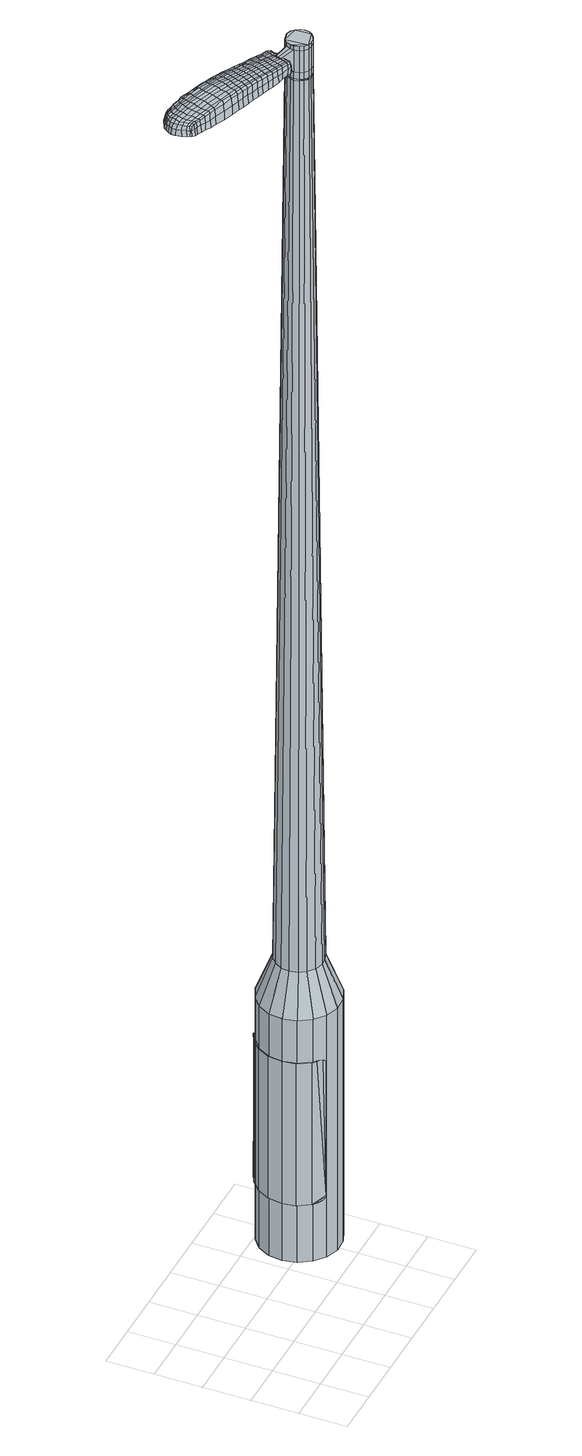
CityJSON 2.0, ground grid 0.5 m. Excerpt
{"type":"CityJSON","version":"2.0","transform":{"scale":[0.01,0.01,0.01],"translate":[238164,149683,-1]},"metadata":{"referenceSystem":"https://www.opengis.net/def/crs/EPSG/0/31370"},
"CityObjects":{
"object1":{"type":"GenericCityObject","attributes":{"cluster":1021,"mean_distance_to_centroid":0.104,"new_centroid_x":238166.05,"new_centroid_y":149684.13,"mean_distance_to_camera":8.37,"H1":31.57,"H2":28.55,"Z_final":111.63,"cluster2":-1,"proj_x":238166.62,"proj_y":149682.43,"id_line":48022,"bearing_l":71.5,"distance":1.79,"orientation":"left","G_obj":161.5},"geometry":[{"type":"MultiSurface","lod":"2","boundaries":[[[0,1,2,3]],[[1,4,5,2]],[[4,6,7,5]],[[6,8,9,7]],[[8,10,11,9]],[[10,12,13,11]],[[12,14,15,13]],[[14,16,17,15]],[[16,18,19,17]],[[18,20,21,19]],[[20,22,23,21]],[[22,24,25,23]],[[24,26,27,25]],[[26,28,29,27]],[[28,30,31,29]],[[30,32,33,31]],[[32,34,35,33]],[[34,0,3,35]],[[36,37,38,39]],[[38,40,41,42]],[[41,43,42]],[[42,44,45,46]],[[45,47,46]],[[46,48,49,50]],[[49,51,50]],[[42,46,50,38]],[[50,52,39,38]],[[53,36,39]],[[2,5,7,35]],[[7,9,11,15]],[[11,13,15]],[[15,17,19,23]],[[19,21,23]],[[23,25,27,31]],[[27,29,31]],[[15,23,31,7]],[[31,33,35,7]],[[3,2,35]],[[1,0,54,55]],[[0,34,56,54]],[[34,32,57,56]],[[32,30,58,57]],[[30,28,59,58]],[[28,26,60,59]],[[26,24,61,60]],[[24,22,62,61]],[[22,20,63,62]],[[20,18,64,63]],[[18,16,65,64]],[[16,14,66,65]],[[14,12,67,66]],[[12,10,68,67]],[[10,8,69,68]],[[8,6,70,69]],[[6,4,71,70]],[[4,1,55,71]],[[55,54,72,73]],[[54,56,74,72]],[[56,57,75,74]],[[57,58,76,75]],[[58,59,77,76]],[[59,60,78,77]],[[60,61,79,78]],[[61,62,80,79]],[[62,63,81,80]],[[63,64,82,81]],[[64,65,83,82]],[[65,66,84,83]],[[66,67,85,84]],[[67,68,86,85]],[[68,69,87,86]],[[69,70,88,87]],[[70,71,89,88]],[[71,55,73,89]],[[72,90,91,92]],[[74,93,90,72]],[[75,94,93,74]],[[95,96,94,75]],[[97,98,96,95]],[[78,99,98,97]],[[100,101,99,78]],[[80,102,101,100]],[[103,104,102,80]],[[82,105,104,103]],[[106,107,105,82]],[[108,109,107,106]],[[85,110,109,108]],[[111,112,110,85]],[[113,114,112,111]],[[88,115,114,113]],[[116,117,115,88]],[[92,91,117,116]],[[118,119,120,121]],[[122,118,121,123]],[[124,122,123,125]],[[126,124,125,127]],[[128,126,127,129]],[[130,128,129,131]],[[132,130,131,133]],[[134,132,133,135]],[[136,134,135,137]],[[138,136,137,139]],[[140,138,139,141]],[[142,140,141,143]],[[144,142,143,145]],[[146,144,145,147]],[[148,146,147,149]],[[150,148,149,151]],[[73,72,92]],[[76,95,75]],[[76,77,97,95]],[[77,78,97]],[[79,100,78]],[[79,80,100]],[[81,103,80]],[[81,82,103]],[[83,106,82]],[[83,84,108,106]],[[84,85,108]],[[86,111,85]],[[86,87,113,111]],[[87,88,113]],[[89,116,88]],[[89,73,92,116]],[[152,91,90]],[[152,153,117,91]],[[153,115,117]],[[154,114,115]],[[154,155,112,114]],[[155,110,112]],[[156,109,110]],[[156,157,107,109]],[[157,105,107]],[[158,104,105]],[[158,102,104]],[[159,101,102]],[[159,99,101]],[[160,98,99]],[[160,161,96,98]],[[161,94,96]],[[39,52,150,162]],[[152,90,163,151]],[[53,39,162,119]],[[90,93,120,163]],[[36,53,119,118]],[[93,94,121,120]],[[37,36,118,122]],[[94,161,123,121]],[[38,37,122,124]],[[161,160,125,123]],[[40,38,124,126]],[[160,99,127,125]],[[41,40,126,128]],[[99,159,129,127]],[[43,41,128,130]],[[159,102,131,129]],[[42,43,130,132]],[[102,158,133,131]],[[44,42,132,134]],[[158,105,135,133]],[[45,44,134,136]],[[105,157,137,135]],[[47,45,136,138]],[[157,156,139,137]],[[46,47,138,140]],[[156,110,141,139]],[[48,46,140,142]],[[110,155,143,141]],[[49,48,142,144]],[[155,154,145,143]],[[51,49,144,146]],[[154,115,147,145]],[[50,51,146,148]],[[115,153,149,147]],[[52,50,148,150]],[[153,152,151,149]],[[150,151,164,165]],[[151,163,166,164]],[[163,120,167,166]],[[120,119,168,167]],[[119,162,169,168]],[[162,150,165,169]],[[170,171,172,173]],[[174,170,173,175]],[[170,174,176,177]],[[171,170,177,178]],[[179,180,181,182]],[[183,179,182,184]],[[179,183,185,186]],[[180,179,186,187]],[[188,189,190,191]],[[192,188,191,193]],[[188,192,194,195]],[[189,188,195,196]],[[197,198,199,200]],[[201,197,200,202]],[[197,201,203,204]],[[198,197,204,205]],[[206,207,208,209]],[[210,206,209,211]],[[206,210,212,213]],[[207,206,213,214]],[[215,216,217,218]],[[219,215,218,220]],[[215,219,221,222]],[[216,215,222,223]],[[224,225,226,227]],[[216,224,227,217]],[[224,216,223,228]],[[225,224,228,229]],[[230,231,232,233]],[[225,230,233,226]],[[230,225,229,234]],[[231,230,234,235]],[[236,174,175,237]],[[231,236,237,232]],[[236,231,235,238]],[[174,236,238,176]],[[239,240,241,242]],[[243,239,242,244]],[[239,243,245,246]],[[240,239,246,247]],[[248,249,250,251]],[[240,248,251,241]],[[248,240,247,252]],[[249,248,252,253]],[[254,255,256,257]],[[249,254,257,250]],[[254,249,253,258]],[[255,254,258,259]],[[260,261,262,263]],[[255,260,263,256]],[[260,255,259,264]],[[261,260,264,265]],[[266,171,178,267]],[[261,266,267,262]],[[266,261,265,268]],[[171,266,268,172]],[[269,270,271,272]],[[273,269,272,274]],[[269,273,275,276]],[[270,269,276,277]],[[278,279,280,281]],[[270,278,281,271]],[[278,270,277,282]],[[279,278,282,283]],[[284,285,286,287]],[[279,284,287,280]],[[284,279,283,288]],[[285,284,288,289]],[[290,183,184,291]],[[285,290,291,286]],[[290,285,289,292]],[[183,290,292,185]],[[293,294,295,296]],[[297,293,296,298]],[[293,297,299,300]],[[294,293,300,301]],[[302,303,304,305]],[[294,302,305,295]],[[302,294,301,306]],[[303,302,306,307]],[[308,309,310,311]],[[303,308,311,304]],[[308,303,307,312]],[[309,308,312,313]],[[314,315,316,317]],[[309,314,317,310]],[[314,309,313,318]],[[315,314,318,319]],[[320,180,187,321]],[[315,320,321,316]],[[320,315,319,322]],[[180,320,322,181]],[[323,209,208,324]],[[325,323,324,326]],[[323,325,327,328]],[[209,323,328,211]],[[329,325,326,330]],[[331,329,330,332]],[[329,331,333,334]],[[325,329,334,327]],[[335,331,332,336]],[[337,335,336,338]],[[335,337,339,340]],[[331,335,340,333]],[[341,337,338,342]],[[343,341,342,344]],[[341,343,345,346]],[[337,341,346,339]],[[347,343,344,348]],[[198,347,348,199]],[[347,198,205,349]],[[343,347,349,345]],[[350,351,196,195]],[[352,350,195,194]],[[350,352,353,354]],[[351,350,354,355]],[[356,357,355,354]],[[358,356,354,353]],[[356,358,359,360]],[[357,356,360,361]],[[362,363,361,360]],[[364,362,360,359]],[[362,364,365,366]],[[363,362,366,367]],[[368,369,367,366]],[[370,368,366,365]],[[368,370,203,201]],[[369,368,201,202]],[[371,372,373,374]],[[273,371,374,275]],[[371,273,274,375]],[[372,371,375,376]],[[377,192,193,378]],[[372,377,378,373]],[[377,372,376,379]],[[192,377,379,194]],[[380,381,382,383]],[[219,380,383,221]],[[380,219,220,384]],[[381,380,384,385]],[[386,387,388,389]],[[381,386,389,382]],[[386,381,385,390]],[[387,386,390,391]],[[392,189,196,393]],[[387,392,393,388]],[[392,387,391,394]],[[189,392,394,190]],[[395,396,397,398]],[[177,395,398,178]],[[395,177,176,399]],[[396,395,399,400]],[[401,402,403,404]],[[396,401,404,397]],[[401,396,400,405]],[[402,401,405,406]],[[407,200,199,408]],[[402,407,408,403]],[[407,402,406,409]],[[200,407,409,202]],[[410,411,412,413]],[[182,410,413,184]],[[410,182,181,414]],[[411,410,414,415]],[[416,204,203,417]],[[411,416,417,412]],[[416,411,415,418]],[[204,416,418,205]],[[419,420,421,422]],[[297,419,422,299]],[[419,297,298,423]],[[420,419,423,424]],[[425,210,211,426]],[[420,425,426,421]],[[425,420,424,427]],[[210,425,427,212]],[[428,429,430,431]],[[243,428,431,245]],[[428,243,244,432]],[[429,428,432,433]],[[434,435,436,437]],[[429,434,437,430]],[[434,429,433,438]],[[435,434,438,439]],[[440,207,214,441]],[[435,440,441,436]],[[440,435,439,442]],[[207,440,442,208]],[[443,444,433,432]],[[242,443,432,244]],[[443,242,241,445]],[[444,443,445,446]],[[447,448,439,438]],[[444,447,438,433]],[[447,444,446,449]],[[448,447,449,450]],[[451,324,208,442]],[[448,451,442,439]],[[451,448,450,452]],[[324,451,452,326]],[[453,454,455,456]],[[300,453,456,301]],[[453,300,299,422]],[[454,453,422,421]],[[457,328,327,458]],[[454,457,458,455]],[[457,454,421,426]],[[328,457,426,211]],[[459,460,446,445]],[[251,459,445,241]],[[459,251,250,461]],[[460,459,461,462]],[[463,464,450,449]],[[460,463,449,446]],[[463,460,462,465]],[[464,463,465,466]],[[467,330,326,452]],[[464,467,452,450]],[[467,464,466,468]],[[330,467,468,332]],[[469,470,471,472]],[[306,469,472,307]],[[469,306,301,456]],[[470,469,456,455]],[[473,334,333,474]],[[470,473,474,471]],[[473,470,455,458]],[[334,473,458,327]],[[475,476,462,461]],[[257,475,461,250]],[[475,257,256,477]],[[476,475,477,478]],[[479,480,466,465]],[[476,479,465,462]],[[479,476,478,481]],[[480,479,481,482]],[[483,336,332,468]],[[480,483,468,466]],[[483,480,482,484]],[[336,483,484,338]],[[485,486,487,488]],[[312,485,488,313]],[[485,312,307,472]],[[486,485,472,471]],[[489,340,339,490]],[[486,489,490,487]],[[489,486,471,474]],[[340,489,474,333]],[[491,492,478,477]],[[263,491,477,256]],[[491,263,262,493]],[[492,491,493,494]],[[495,496,482,481]],[[492,495,481,478]],[[495,492,494,497]],[[496,495,497,498]],[[499,342,338,484]],[[496,499,484,482]],[[499,496,498,500]],[[342,499,500,344]],[[501,502,503,504]],[[318,501,504,319]],[[501,318,313,488]],[[502,501,488,487]],[[505,346,345,506]],[[502,505,506,503]],[[505,502,487,490]],[[346,505,490,339]],[[507,508,494,493]],[[267,507,493,262]],[[507,267,178,398]],[[508,507,398,397]],[[509,510,498,497]],[[508,509,497,494]],[[509,508,397,404]],[[510,509,404,403]],[[511,348,344,500]],[[510,511,500,498]],[[511,510,403,408]],[[348,511,408,199]],[[512,513,415,414]],[[322,512,414,181]],[[512,322,319,504]],[[513,512,504,503]],[[514,349,205,418]],[[513,514,418,415]],[[514,513,503,506]],[[349,514,506,345]],[[515,516,376,375]],[[272,515,375,274]],[[515,272,271,517]],[[516,515,517,518]],[[519,352,194,379]],[[516,519,379,376]],[[519,516,518,520]],[[352,519,520,353]],[[521,522,523,524]],[[222,521,524,223]],[[521,222,221,383]],[[522,521,383,382]],[[525,526,527,528]],[[522,525,528,523]],[[525,522,382,389]],[[526,525,389,388]],[[529,351,355,530]],[[526,529,530,527]],[[529,526,388,393]],[[351,529,393,196]],[[531,532,518,517]],[[281,531,517,271]],[[531,281,280,533]],[[532,531,533,534]],[[535,358,353,520]],[[532,535,520,518]],[[535,532,534,536]],[[358,535,536,359]],[[537,538,539,540]],[[228,537,540,229]],[[537,228,223,524]],[[538,537,524,523]],[[541,542,543,544]],[[538,541,544,539]],[[541,538,523,528]],[[542,541,528,527]],[[545,357,361,546]],[[542,545,546,543]],[[545,542,527,530]],[[357,545,530,355]],[[547,548,534,533]],[[287,547,533,280]],[[547,287,286,549]],[[548,547,549,550]],[[551,364,359,536]],[[548,551,536,534]],[[551,548,550,552]],[[364,551,552,365]],[[553,554,555,556]],[[234,553,556,235]],[[553,234,229,540]],[[554,553,540,539]],[[557,558,559,560]],[[554,557,560,555]],[[557,554,539,544]],[[558,557,544,543]],[[561,363,367,562]],[[558,561,562,559]],[[561,558,543,546]],[[363,561,546,361]],[[563,564,550,549]],[[291,563,549,286]],[[563,291,184,413]],[[564,563,413,412]],[[565,370,365,552]],[[564,565,552,550]],[[565,564,412,417]],[[370,565,417,203]],[[566,567,400,399]],[[238,566,399,176]],[[566,238,235,556]],[[567,566,556,555]],[[568,569,406,405]],[[567,568,405,400]],[[568,567,555,560]],[[569,568,560,559]],[[570,369,202,409]],[[569,570,409,406]],[[570,569,559,562]],[[369,570,562,367]],[[571,572,573,574]],[[574,573,575,576]],[[577,575,573,578]],[[578,573,572,579]],[[580,581,582,583]],[[583,582,584,585]],[[586,584,582,587]],[[587,582,581,588]],[[589,590,591,592]],[[592,591,593,594]],[[595,593,591,596]],[[596,591,590,597]],[[598,599,600,601]],[[601,600,602,603]],[[604,602,600,605]],[[605,600,599,606]],[[607,608,609,610]],[[610,609,611,612]],[[613,611,609,614]],[[614,609,608,615]],[[616,617,618,619]],[[619,618,620,621]],[[622,620,618,623]],[[623,618,617,624]],[[625,626,627,628]],[[628,627,617,616]],[[624,617,627,629]],[[629,627,626,630]],[[631,632,633,634]],[[634,633,626,625]],[[630,626,633,635]],[[635,633,632,636]],[[576,575,637,638]],[[638,637,632,631]],[[636,632,637,639]],[[639,637,575,577]],[[640,641,642,643]],[[643,642,644,645]],[[646,644,642,647]],[[647,642,641,648]],[[649,650,651,652]],[[652,651,641,640]],[[648,641,651,653]],[[653,651,650,654]],[[655,656,657,658]],[[658,657,650,649]],[[654,650,657,659]],[[659,657,656,660]],[[661,662,663,664]],[[664,663,656,655]],[[660,656,663,665]],[[665,663,662,666]],[[579,572,667,668]],[[668,667,662,661]],[[666,662,667,669]],[[669,667,572,571]],[[670,671,672,673]],[[673,672,674,675]],[[676,674,672,677]],[[677,672,671,678]],[[679,680,681,682]],[[682,681,671,670]],[[678,671,681,683]],[[683,681,680,684]],[[685,686,687,688]],[[688,687,680,679]],[[684,680,687,689]],[[689,687,686,690]],[[585,584,691,692]],[[692,691,686,685]],[[690,686,691,693]],[[693,691,584,586]],[[694,695,696,697]],[[697,696,698,699]],[[700,698,696,701]],[[701,696,695,702]],[[703,704,705,706]],[[706,705,695,694]],[[702,695,705,707]],[[707,705,704,708]],[[709,710,711,712]],[[712,711,704,703]],[[708,704,711,713]],[[713,711,710,714]],[[715,716,717,718]],[[718,717,710,709]],[[714,710,717,719]],[[719,717,716,720]],[[588,581,721,722]],[[722,721,716,715]],[[720,716,721,723]],[[723,721,581,580]],[[607,610,724,725]],[[725,724,726,727]],[[728,726,724,729]],[[729,724,610,612]],[[727,726,730,731]],[[731,730,732,733]],[[734,732,730,735]],[[735,730,726,728]],[[733,732,736,737]],[[737,736,738,739]],[[740,738,736,741]],[[741,736,732,734]],[[739,738,742,743]],[[743,742,744,745]],[[746,744,742,747]],[[747,742,738,740]],[[745,744,748,749]],[[749,748,599,598]],[[606,599,748,750]],[[750,748,744,746]],[[597,751,752,596]],[[596,752,753,595]],[[754,753,752,755]],[[755,752,751,756]],[[756,757,758,755]],[[755,758,759,754]],[[760,759,758,761]],[[761,758,757,762]],[[762,763,764,761]],[[761,764,765,760]],[[766,765,764,767]],[[767,764,763,768]],[[768,769,770,767]],[[767,770,771,766]],[[604,771,770,602]],[[602,770,769,603]],[[772,773,774,775]],[[775,774,674,676]],[[675,674,774,776]],[[776,774,773,777]],[[594,593,778,779]],[[779,778,773,772]],[[777,773,778,780]],[[780,778,593,595]],[[781,782,783,784]],[[784,783,620,622]],[[621,620,783,785]],[[785,783,782,786]],[[787,788,789,790]],[[790,789,782,781]],[[786,782,789,791]],[[791,789,788,792]],[[597,590,793,794]],[[794,793,788,787]],[[792,788,793,795]],[[795,793,590,589]],[[796,797,798,799]],[[799,798,578,579]],[[577,578,798,800]],[[800,798,797,801]],[[802,803,804,805]],[[805,804,797,796]],[[801,797,804,806]],[[806,804,803,807]],[[598,601,808,809]],[[809,808,803,802]],[[807,803,808,810]],[[810,808,601,603]],[[811,812,813,814]],[[814,813,583,585]],[[580,583,813,815]],[[815,813,812,816]],[[604,605,817,818]],[[818,817,812,811]],[[816,812,817,819]],[[819,817,605,606]],[[820,821,822,823]],[[823,822,698,700]],[[699,698,822,824]],[[824,822,821,825]],[[612,611,826,827]],[[827,826,821,820]],[[825,821,826,828]],[[828,826,611,613]],[[829,830,831,646]],[[831,644,646]],[[645,644,831,832]],[[832,831,830,833]],[[834,835,836,837]],[[837,836,830,829]],[[833,830,836,838]],[[838,836,835,839]],[[615,608,840,841]],[[841,840,835,834]],[[839,835,840,842]],[[842,840,608,607]],[[833,843,844,832]],[[832,844,643,645]],[[640,643,844,845]],[[845,844,843,846]],[[839,847,848,838]],[[838,848,843,833]],[[846,843,848,849]],[[849,848,847,850]],[[607,725,851,842]],[[842,851,847,839]],[[850,847,851,852]],[[852,851,725,727]],[[853,854,855,856]],[[856,855,701,702]],[[700,701,855,823]],[[823,855,854,820]],[[728,729,857,858]],[[858,857,854,853]],[[820,854,857,827]],[[827,857,729,612]],[[846,859,860,845]],[[845,860,652,640]],[[649,652,860,861]],[[861,860,859,862]],[[850,863,864,849]],[[849,864,859,846]],[[862,859,864,865]],[[865,864,863,866]],[[727,731,867,852]],[[852,867,863,850]],[[866,863,867,868]],[[868,867,731,733]],[[869,870,871,872]],[[872,871,707,708]],[[702,707,871,856]],[[856,871,870,853]],[[734,735,873,874]],[[874,873,870,869]],[[853,870,873,858]],[[858,873,735,728]],[[862,875,861]],[[861,875,658,649]],[[655,658,875,876]],[[876,875,877]],[[866,878,879,865]],[[865,879,875,862]],[[877,875,879,880]],[[880,879,878,881]],[[733,737,882,868]],[[868,882,878,866]],[[881,878,882,883]],[[883,882,737,739]],[[884,885,886,887]],[[887,886,713,714]],[[708,713,886,872]],[[872,886,885,869]],[[740,741,888,889]],[[889,888,885,884]],[[869,885,888,874]],[[874,888,741,734]],[[877,890,891,876]],[[876,891,664,655]],[[661,664,891,892]],[[892,891,890,893]],[[881,894,895,880]],[[880,895,890,877]],[[893,890,895,896]],[[896,895,894,897]],[[739,743,898,883]],[[883,898,894,881]],[[897,894,898,899]],[[899,898,743,745]],[[900,901,902,903]],[[903,902,719,720]],[[714,719,902,887]],[[887,902,901,884]],[[746,747,904,905]],[[905,904,901,900]],[[884,901,904,889]],[[889,904,747,740]],[[893,906,907,892]],[[892,907,668,661]],[[579,668,907,799]],[[799,907,906,796]],[[897,908,909,896]],[[896,909,906,893]],[[796,906,909,805]],[[805,909,908,802]],[[745,749,910,899]],[[899,910,908,897]],[[802,908,910,809]],[[809,910,749,598]],[[816,911,912,815]],[[815,912,723,580]],[[720,723,912,903]],[[903,912,911,900]],[[606,750,913,819]],[[819,913,911,816]],[[900,911,913,905]],[[905,913,750,746]],[[777,914,915,776]],[[776,915,673,675]],[[670,673,915,916]],[[916,915,914,917]],[[595,753,918,780]],[[780,918,914,777]],[[917,914,918,919]],[[919,918,753,754]],[[920,921,922,923]],[[923,922,623,624]],[[622,623,922,784]],[[784,922,921,781]],[[924,925,926,927]],[[927,926,921,920]],[[781,921,926,790]],[[790,926,925,787]],[[756,751,928,929]],[[929,928,925,924]],[[787,925,928,794]],[[794,928,751,597]],[[917,930,931,916]],[[916,931,682,670]],[[679,682,931,932]],[[932,931,930,933]],[[754,759,934,919]],[[919,934,930,917]],[[933,930,934,935]],[[935,934,759,760]],[[936,937,938,939]],[[939,938,629,630]],[[624,629,938,923]],[[923,938,937,920]],[[940,941,942,943]],[[943,942,937,936]],[[920,937,942,927]],[[927,942,941,924]],[[762,757,944,945]],[[945,944,941,940]],[[924,941,944,929]],[[929,944,757,756]],[[933,946,947,932]],[[932,947,688,679]],[[685,688,947,948]],[[948,947,946,949]],[[760,765,950,935]],[[935,950,946,933]],[[949,946,950,951]],[[951,950,765,766]],[[952,953,954,955]],[[955,954,635,636]],[[630,635,954,939]],[[939,954,953,936]],[[956,957,958,959]],[[959,958,953,952]],[[936,953,958,943]],[[943,958,957,940]],[[768,763,960,961]],[[961,960,957,956]],[[940,957,960,945]],[[945,960,763,762]],[[949,962,963,948]],[[948,963,692,685]],[[585,692,963,814]],[[814,963,962,811]],[[766,771,964,951]],[[951,964,962,949]],[[811,962,964,818]],[[818,964,771,604]],[[801,965,966,800]],[[800,966,639,577]],[[636,639,966,955]],[[955,966,965,952]],[[807,967,968,806]],[[806,968,965,801]],[[952,965,968,959]],[[959,968,967,956]],[[603,769,969,810]],[[810,969,967,807]],[[956,967,969,961]],[[961,969,769,768]],[[571,574,173,172]],[[574,576,175,173]],[[586,587,186,185]],[[587,588,187,186]],[[589,592,191,190]],[[592,594,193,191]],[[613,614,213,212]],[[614,615,214,213]],[[616,619,218,217]],[[619,621,220,218]],[[625,628,227,226]],[[628,616,217,227]],[[631,634,233,232]],[[634,625,226,233]],[[576,638,237,175]],[[638,631,232,237]],[[646,647,246,245]],[[647,648,247,246]],[[648,653,252,247]],[[653,654,253,252]],[[654,659,258,253]],[[659,660,259,258]],[[660,665,264,259]],[[665,666,265,264]],[[666,669,268,265]],[[669,571,172,268]],[[676,677,276,275]],[[677,678,277,276]],[[678,683,282,277]],[[683,684,283,282]],[[684,689,288,283]],[[689,690,289,288]],[[690,693,292,289]],[[693,586,185,292]],[[694,697,296,295]],[[697,699,298,296]],[[703,706,305,304]],[[706,694,295,305]],[[709,712,311,310]],[[712,703,304,311]],[[715,718,317,316]],[[718,709,310,317]],[[588,722,321,187]],[[722,715,316,321]],[[772,775,374,373]],[[775,676,275,374]],[[594,779,378,193]],[[779,772,373,378]],[[621,785,384,220]],[[785,786,385,384]],[[786,791,390,385]],[[791,792,391,390]],[[792,795,394,391]],[[795,589,190,394]],[[699,824,423,298]],[[824,825,424,423]],[[825,828,427,424]],[[828,613,212,427]],[[829,646,431,430]],[[646,245,431]],[[834,837,437,436]],[[837,829,430,437]],[[615,841,441,214]],[[841,834,436,441]],[[970,971,972,973]],[[974,975,973,972]],[[976,977,978,979]],[[980,981,982,983]],[[971,984,985,972]],[[986,974,972,985]],[[987,976,979,988]],[[989,990,981,980]],[[984,991,992,985]],[[992,993,986,985]],[[994,987,988,995]],[[996,990,989,997]],[[991,998,999,992]],[[999,1000,993,992]],[[1001,994,995,1002]],[[1003,996,997,1004]],[[1005,1006,1007,1008]],[[1009,1010,1006,1005]],[[1009,1011,1012,1010]],[[1011,1013,1014,1012]],[[1015,1016,1017,1018]],[[1019,1020,1016,1015]],[[1021,1022,1020,1019]],[[1023,1024,1022,1021]],[[1018,1007,1006,1015]],[[1015,1006,1010,1019]],[[1010,1012,1021,1019]],[[1012,1014,1023,1021]],[[979,978,975,974]],[[988,979,974,986]],[[993,995,988,986]],[[1000,1002,995,993]],[[980,983,977,976]],[[989,980,976,987]],[[997,989,987,994]],[[1004,997,994,1001]],[[981,1005,1008,982]],[[990,1009,1005,981]],[[1011,1009,990,996]],[[1013,1011,996,1003]],[[1025,1026,1027,1028]],[[1027,1029,1030,1031]],[[1027,1031,1032,1033]],[[1027,1033,1028]],[[1034,1025,1028,1035]],[[1036,1035,1028,1037]],[[1038,1037,1028]],[[1039,1027,1026,1040]],[[1041,1039,1040,1042]],[[1043,1041,1042,1044]],[[1045,1043,1044,1046]],[[1047,1045,1046,1048]],[[1048,1049,1050,1051]],[[1048,1051,1052,1053]],[[1048,1053,1054,1055]],[[1054,1056,1057,1058]],[[1054,1058,1059,1060]],[[1054,1060,1055]],[[1048,1055,1047]],[[1061,1062,1026,1025]],[[1063,1064,1029,1027]],[[1065,1066,1038,1028]],[[1062,1067,1040,1026]],[[1068,1063,1027,1039]],[[1067,1069,1042,1040]],[[1070,1068,1039,1041]],[[1069,1071,1044,1042]],[[1072,1070,1041,1043]],[[1071,1073,1046,1044]],[[1074,1072,1043,1045]],[[1073,1075,1048,1046]],[[1076,1074,1045,1047]],[[1075,1077,1049,1048]],[[1078,1079,1056,1054]],[[1080,1076,1047,1055]],[[1050,1049,1077,1081]],[[1051,1050,1081,1082]],[[1052,1051,1082,1083]],[[1053,1052,1083,1084]],[[1054,1053,1084,1078]],[[1085,1061,1025,1034]],[[1086,1085,1034,1035]],[[1087,1086,1035,1036]],[[1088,1087,1036,1037]],[[1066,1088,1037,1038]],[[1030,1029,1064,1089]],[[1057,1056,1079,1090]],[[1031,1030,1089,1091]],[[1032,1031,1091,1092]],[[1033,1032,1092,1093]],[[1028,1033,1093,1065]],[[1058,1057,1090,1094]],[[1059,1058,1094,1095]],[[1060,1059,1095,1096]],[[1055,1060,1096,1080]]]}]}
},
"vertices":[
[163,126,384],[170,139,384],[170,139,96],[163,126,96],[181,148,384],[181,148,96],[195,154,384],[195,154,96],[210,154,384],[210,154,96],[224,149,384],[224,149,96],[235,140,384],[235,140,96],[243,128,384],[243,128,96],[246,113,384],[246,113,96],[243,99,384],[243,99,96],[236,86,384],[236,86,96],[225,76,384],[225,76,96],[212,71,384],[212,71,96],[197,70,384],[197,70,96],[183,75,384],[183,75,96],[172,84,384],[172,84,96],[164,97,384],[164,97,96],[161,111,384],[161,111,96],[191,107,1524],[193,103,1524],[197,100,1524],[191,116,1524],[201,99,1524],[206,99,1524],[214,104,1524],[210,101,1524],[216,108,1524],[217,113,1524],[213,121,1524],[216,117,1524],[210,124,1524],[205,126,1524],[196,124,1524],[201,125,1524],[193,121,1524],[190,112,1524],[179,120,429],[184,128,429],[178,112,429],[180,103,429],[184,96,429],[191,90,429],[200,87,429],[208,88,429],[217,91,429],[223,97,429],[227,104,429],[229,113,429],[227,121,429],[222,129,429],[215,134,429],[207,137,429],[198,137,429],[190,134,429],[191,116,1483],[193,121,1483],[190,112,1483],[191,107,1483],[193,103,1483],[197,100,1483],[201,99,1483],[206,99,1483],[210,101,1483],[214,104,1483],[216,108,1483],[217,113,1483],[216,117,1483],[213,121,1483],[210,124,1483],[205,126,1483],[201,125,1483],[196,124,1483],[191,116,1485],[193,120,1485],[193,120,1483],[190,112,1485],[191,107,1485],[194,104,1483],[194,104,1485],[197,101,1483],[197,101,1485],[201,99,1485],[206,100,1483],[206,100,1485],[210,101,1485],[213,104,1483],[213,104,1485],[216,108,1485],[216,113,1483],[216,113,1485],[215,117,1483],[215,117,1485],[213,121,1485],[209,124,1483],[209,124,1485],[205,125,1483],[205,125,1485],[201,125,1485],[197,123,1483],[197,123,1485],[191,107,1519],[190,112,1519],[190,112,1493],[191,107,1493],[193,103,1519],[193,103,1493],[197,100,1519],[197,100,1493],[201,99,1519],[201,99,1493],[206,99,1519],[206,99,1493],[210,101,1519],[210,101,1493],[214,104,1519],[214,104,1493],[216,108,1519],[216,108,1493],[217,113,1519],[217,113,1493],[216,117,1519],[216,117,1493],[213,121,1519],[213,121,1493],[210,124,1519],[210,124,1493],[205,126,1519],[205,126,1493],[201,125,1519],[201,125,1493],[196,124,1519],[196,124,1493],[193,121,1519],[193,121,1493],[193,121,1485],[196,124,1485],[205,126,1485],[210,124,1485],[216,117,1485],[217,113,1485],[214,104,1485],[206,99,1485],[197,100,1485],[193,103,1485],[191,116,1519],[191,116,1493],[174,125,1513],[174,125,1518],[173,122,1513],[172,119,1513],[172,119,1518],[173,122,1518],[109,164,1519],[115,162,1518],[115,164,1509],[108,166,1510],[101,167,1519],[100,169,1510],[101,166,1526],[109,163,1525],[116,160,1525],[96,128,1519],[103,126,1518],[105,127,1525],[98,129,1525],[88,130,1519],[89,132,1526],[86,129,1510],[95,127,1510],[101,125,1509],[32,168,1519],[34,171,1519],[33,172,1513],[31,168,1513],[32,164,1519],[31,164,1513],[34,163,1524],[34,167,1524],[35,171,1524],[103,144,1530],[110,142,1529],[111,145,1529],[104,148,1530],[94,147,1531],[95,151,1531],[93,144,1530],[101,141,1530],[108,139,1529],[179,119,1512],[180,122,1512],[179,122,1517],[178,119,1517],[178,116,1512],[177,117,1517],[177,116,1506],[178,119,1506],[179,122,1506],[52,182,1519],[55,181,1519],[55,183,1512],[52,183,1512],[50,182,1518],[49,184,1512],[50,181,1522],[52,181,1523],[55,180,1524],[60,180,1519],[66,179,1519],[65,181,1512],[60,182,1512],[60,179,1524],[66,177,1525],[71,177,1519],[79,175,1519],[78,177,1511],[71,179,1511],[72,176,1526],[79,173,1526],[90,171,1519],[89,173,1510],[90,170,1526],[177,137,1513],[170,140,1513],[171,139,1518],[178,136,1517],[183,135,1512],[181,134,1516],[182,136,1506],[177,138,1507],[170,141,1507],[163,143,1514],[156,146,1515],[157,144,1520],[164,141,1519],[163,144,1507],[156,147,1507],[150,148,1515],[143,151,1516],[143,149,1522],[150,147,1521],[149,150,1508],[142,153,1508],[136,154,1517],[129,157,1517],[129,155,1524],[136,152,1523],[135,156,1508],[128,158,1509],[122,159,1518],[123,158,1524],[121,161,1509],[40,148,1519],[43,147,1519],[44,148,1524],[41,149,1523],[38,150,1518],[39,150,1522],[37,149,1512],[39,147,1512],[42,146,1512],[48,145,1519],[53,143,1519],[54,144,1525],[48,146,1524],[46,144,1512],[51,142,1512],[58,140,1519],[66,138,1519],[67,139,1526],[60,141,1526],[57,139,1511],[64,137,1511],[77,134,1519],[78,135,1526],[75,133,1510],[168,108,1513],[160,110,1513],[159,110,1507],[166,108,1507],[173,107,1512],[172,107,1506],[173,108,1516],[169,109,1517],[161,111,1518],[153,112,1514],[146,114,1515],[144,113,1507],[152,111,1507],[154,113,1519],[147,115,1520],[139,116,1515],[131,118,1516],[130,117,1508],[137,115,1508],[140,117,1521],[133,119,1522],[124,120,1517],[117,122,1517],[116,121,1509],[123,119,1508],[126,121,1523],[119,123,1524],[110,124,1518],[108,123,1509],[112,125,1524],[173,121,1519],[174,124,1519],[166,124,1520],[167,126,1520],[165,121,1520],[172,118,1519],[159,126,1522],[160,128,1522],[152,128,1523],[153,131,1523],[151,125,1523],[158,123,1521],[145,131,1524],[146,133,1524],[138,133,1525],[139,136,1525],[137,130,1525],[144,128,1524],[131,135,1526],[132,138,1526],[124,138,1527],[125,140,1527],[123,134,1527],[130,132,1526],[117,140,1528],[118,143,1528],[115,136,1528],[37,166,1527],[38,170,1527],[36,162,1526],[41,161,1527],[41,165,1528],[42,168,1528],[47,163,1529],[48,166,1529],[46,159,1528],[53,157,1530],[54,161,1530],[55,164,1530],[61,158,1531],[62,162,1531],[60,154,1530],[69,151,1531],[70,155,1531],[71,159,1531],[82,151,1531],[83,155,1531],[81,148,1531],[36,151,1518],[35,154,1519],[34,153,1513],[35,151,1513],[38,152,1523],[36,154,1523],[33,159,1519],[32,158,1513],[35,158,1524],[47,182,1518],[45,181,1518],[46,180,1523],[48,181,1523],[47,183,1513],[44,182,1513],[41,179,1519],[38,177,1519],[40,177,1524],[43,179,1523],[41,180,1513],[37,178,1513],[36,175,1519],[37,174,1524],[35,175,1513],[109,161,1528],[108,159,1528],[115,157,1528],[116,159,1527],[101,164,1528],[100,162,1529],[107,157,1529],[106,154,1530],[113,151,1529],[114,154,1528],[99,160,1529],[97,157,1530],[105,151,1530],[112,148,1529],[96,154,1531],[98,131,1528],[99,133,1529],[91,135,1529],[90,133,1528],[105,129,1527],[106,131,1528],[100,137,1529],[92,139,1530],[107,135,1528],[175,108,1512],[176,110,1512],[175,110,1517],[174,109,1517],[174,107,1506],[175,109,1506],[177,113,1512],[176,113,1517],[176,113,1506],[184,133,1512],[183,131,1512],[183,132,1506],[183,134,1506],[183,133,1517],[182,131,1517],[183,129,1512],[182,127,1512],[181,127,1506],[182,130,1506],[181,129,1517],[181,127,1517],[181,124,1512],[180,125,1506],[180,124,1517],[178,135,1519],[177,133,1519],[171,137,1520],[170,136,1520],[176,131,1519],[175,128,1519],[169,133,1520],[168,131,1520],[175,126,1519],[168,129,1520],[169,110,1519],[170,112,1519],[163,114,1520],[162,112,1520],[171,115,1519],[164,117,1520],[164,140,1521],[163,138,1521],[157,143,1522],[156,141,1522],[162,136,1521],[161,134,1521],[155,139,1522],[154,136,1523],[161,131,1522],[154,133,1523],[155,114,1521],[156,116,1521],[148,118,1522],[148,116,1522],[157,120,1521],[150,122,1522],[150,145,1523],[149,144,1523],[143,148,1524],[142,146,1524],[148,141,1523],[147,139,1524],[141,144,1525],[140,141,1525],[147,136,1524],[140,138,1525],[141,119,1523],[141,121,1523],[134,123,1524],[133,121,1524],[142,124,1524],[135,126,1525],[136,151,1525],[135,149,1525],[129,153,1526],[128,152,1526],[134,146,1526],[134,144,1526],[128,149,1527],[127,146,1527],[133,141,1526],[126,143,1527],[126,123,1525],[127,125,1525],[120,127,1526],[119,125,1526],[128,128,1526],[121,130,1527],[122,156,1527],[122,154,1527],[121,152,1527],[120,149,1528],[119,146,1528],[112,127,1527],[113,129,1527],[114,132,1528],[40,151,1525],[39,153,1525],[43,149,1526],[42,152,1526],[37,158,1526],[41,156,1527],[51,180,1525],[48,179,1525],[52,178,1526],[54,179,1525],[45,178,1525],[42,176,1526],[46,175,1527],[49,177,1526],[40,173,1526],[44,172,1527],[48,147,1526],[47,150,1527],[54,145,1527],[53,148,1528],[47,154,1528],[53,152,1529],[59,178,1526],[57,177,1527],[63,175,1528],[65,176,1527],[55,175,1527],[52,173,1528],[59,171,1529],[61,173,1528],[50,170,1528],[57,168,1530],[60,143,1528],[59,145,1529],[67,140,1528],[67,143,1529],[60,150,1529],[68,147,1530],[71,175,1528],[69,173,1528],[77,171,1529],[78,172,1528],[67,171,1529],[65,168,1530],[74,165,1530],[76,168,1530],[64,165,1530],[72,162,1531],[79,137,1529],[79,139,1529],[80,143,1530],[90,168,1528],[89,167,1529],[87,164,1530],[86,161,1530],[84,158,1531],[114,162,1509],[115,160,1518],[108,163,1518],[107,164,1509],[100,166,1519],[99,167,1510],[100,164,1525],[108,161,1525],[115,158,1525],[105,129,1525],[104,128,1518],[97,130,1518],[98,131,1525],[89,132,1519],[90,133,1525],[87,131,1510],[95,129,1509],[102,127,1509],[35,171,1513],[36,170,1519],[35,167,1519],[34,168,1513],[34,164,1519],[33,164,1513],[36,163,1524],[36,167,1524],[37,170,1524],[110,145,1528],[109,142,1528],[102,145,1529],[103,148,1529],[94,147,1529],[95,151,1529],[93,144,1529],[101,141,1529],[108,139,1528],[177,123,1516],[178,122,1512],[177,120,1512],[176,120,1516],[176,117,1512],[175,117,1516],[175,117,1506],[176,120,1506],[177,123,1506],[55,181,1512],[55,179,1519],[52,180,1518],[52,182,1512],[50,180,1518],[50,182,1512],[50,179,1522],[52,179,1523],[55,178,1523],[65,179,1512],[65,177,1519],[60,178,1519],[59,180,1512],[60,177,1524],[65,176,1525],[78,175,1511],[78,173,1519],[71,175,1519],[70,177,1511],[71,174,1525],[79,172,1526],[89,169,1519],[88,171,1510],[89,168,1526],[170,137,1518],[170,138,1513],[177,135,1513],[177,134,1517],[181,133,1512],[180,133,1515],[181,134,1506],[176,137,1506],[169,139,1507],[156,142,1520],[156,144,1514],[163,141,1514],[163,140,1519],[162,142,1507],[155,145,1507],[142,148,1522],[142,149,1516],[149,147,1515],[149,145,1521],[148,148,1508],[141,151,1508],[128,153,1523],[128,155,1517],[135,152,1516],[135,150,1522],[134,154,1508],[127,157,1508],[121,157,1517],[122,156,1524],[121,159,1509],[45,150,1523],[44,149,1519],[41,150,1518],[42,151,1523],[39,151,1518],[40,152,1522],[38,150,1512],[40,149,1512],[43,148,1512],[55,145,1525],[54,144,1519],[48,147,1519],[49,148,1524],[47,146,1512],[52,143,1512],[68,141,1526],[67,140,1519],[59,142,1519],[60,143,1525],[58,141,1511],[65,139,1511],[77,136,1519],[79,137,1526],[76,135,1510],[160,111,1507],[161,112,1513],[168,110,1513],[167,110,1506],[173,109,1512],[172,109,1506],[172,110,1515],[169,111,1517],[162,113,1518],[145,115,1507],[146,116,1514],[154,114,1514],[152,113,1507],[155,115,1519],[147,117,1520],[130,119,1508],[132,120,1516],[139,118,1515],[138,117,1508],[140,119,1521],[133,121,1522],[116,123,1508],[118,124,1517],[125,122,1516],[123,121,1508],[126,123,1522],[119,125,1523],[111,126,1517],[109,125,1509],[112,127,1524],[172,122,1518],[173,124,1518],[165,124,1519],[166,126,1519],[164,121,1519],[171,119,1518],[158,126,1520],[159,129,1520],[151,128,1521],[152,131,1521],[150,126,1521],[157,123,1520],[144,131,1523],[145,133,1523],[137,133,1524],[138,136,1524],[136,130,1524],[143,128,1523],[130,135,1525],[131,138,1525],[123,138,1526],[124,141,1526],[122,135,1526],[129,132,1525],[116,140,1527],[117,143,1527],[115,137,1527],[39,169,1526],[38,166,1526],[38,163,1525],[41,161,1526],[42,165,1526],[43,168,1526],[49,166,1528],[48,163,1528],[47,159,1527],[54,157,1528],[55,161,1529],[56,164,1529],[62,162,1530],[61,158,1530],[60,155,1529],[69,152,1530],[70,155,1530],[71,159,1530],[83,155,1530],[82,151,1530],[81,148,1530],[36,154,1513],[37,155,1518],[38,152,1518],[37,151,1512],[40,153,1523],[38,155,1523],[35,159,1519],[34,159,1513],[37,159,1523],[47,178,1523],[46,179,1518],[48,180,1518],[49,179,1523],[48,181,1512],[45,180,1512],[41,175,1523],[40,176,1519],[43,178,1519],[44,177,1523],[42,179,1513],[39,176,1513],[37,173,1519],[39,173,1524],[37,174,1513],[114,156,1527],[108,159,1527],[108,160,1527],[115,157,1526],[100,163,1527],[100,162,1528],[112,151,1528],[106,154,1528],[107,156,1528],[113,154,1527],[98,159,1528],[97,157,1529],[104,151,1529],[111,148,1528],[96,154,1529],[91,136,1528],[99,133,1527],[99,132,1527],[90,134,1527],[105,130,1526],[106,131,1527],[100,137,1528],[92,140,1528],[107,135,1527],[173,111,1516],[174,110,1512],[174,109,1512],[173,110,1516],[173,109,1506],[173,110,1506],[175,113,1512],[174,114,1516],[174,113,1506],[181,133,1506],[181,132,1512],[182,133,1512],[181,132,1516],[180,132,1516],[179,128,1506],[180,127,1512],[181,130,1512],[180,131,1506],[180,130,1516],[179,127,1516],[179,125,1512],[178,125,1506],[178,125,1516],[176,133,1518],[176,134,1518],[170,136,1519],[169,136,1519],[175,129,1518],[175,131,1518],[169,134,1519],[168,131,1519],[174,126,1518],[167,129,1519],[162,115,1519],[169,113,1518],[169,112,1518],[162,114,1519],[170,116,1518],[163,118,1519],[162,138,1520],[163,139,1520],[156,142,1521],[155,141,1521],[161,134,1520],[162,136,1520],[155,139,1521],[154,136,1521],[160,131,1520],[153,134,1521],[148,119,1521],[155,117,1520],[155,116,1520],[148,118,1521],[156,120,1520],[149,122,1521],[149,144,1522],[142,147,1523],[142,146,1523],[147,139,1522],[148,141,1522],[141,144,1523],[140,141,1524],[146,136,1523],[139,138,1524],[134,123,1523],[141,121,1522],[140,120,1522],[133,122,1523],[142,124,1522],[135,126,1523],[135,149,1524],[135,150,1524],[128,152,1525],[128,151,1525],[133,144,1525],[134,146,1524],[127,149,1525],[126,146,1526],[132,141,1525],[125,143,1526],[120,127,1525],[127,125,1524],[126,124,1524],[119,126,1525],[128,129,1524],[121,131,1525],[121,154,1526],[122,155,1526],[119,149,1527],[120,151,1526],[118,146,1527],[113,129,1526],[112,128,1526],[114,133,1526],[40,154,1524],[41,152,1524],[44,151,1525],[43,152,1525],[39,158,1525],[42,157,1525],[52,177,1525],[49,178,1524],[51,178,1524],[54,178,1525],[47,174,1526],[43,175,1525],[46,176,1524],[49,176,1525],[41,172,1525],[45,171,1526],[48,150,1526],[49,149,1526],[55,146,1526],[54,148,1527],[47,155,1526],[54,152,1527],[63,174,1527],[57,176,1526],[59,176,1526],[65,175,1526],[59,170,1528],[52,172,1527],[55,174,1526],[61,172,1527],[50,169,1527],[57,167,1528],[60,146,1527],[60,144,1527],[68,142,1527],[68,143,1528],[60,150,1528],[68,147,1529],[77,170,1528],[69,172,1527],[71,173,1527],[78,171,1527],[74,165,1529],[66,168,1529],[67,170,1528],[75,168,1528],[64,165,1529],[72,162,1530],[79,140,1528],[79,138,1528],[80,144,1529],[88,166,1528],[89,167,1528],[85,161,1529],[87,163,1529],[84,158,1530],[181,134,1508],[179,128,1508],[148,139,1509],[151,147,1509],[128,147,1510],[131,155,1510],[91,160,1512],[94,169,1512],[111,163,1511],[108,154,1511],[74,166,1513],[61,170,1514],[64,178,1514],[77,175,1513],[177,121,1508],[146,132,1509],[125,139,1510],[88,151,1512],[105,145,1511],[71,157,1513],[58,161,1514],[175,115,1508],[143,124,1509],[123,130,1510],[85,142,1512],[102,137,1511],[55,153,1514],[68,148,1513],[173,109,1508],[141,117,1509],[120,122,1510],[82,133,1512],[99,128,1511],[52,144,1514],[65,139,1513],[48,173,1514],[43,174,1514],[45,180,1514],[51,181,1514],[45,165,1514],[41,167,1514],[43,157,1514],[39,160,1514],[40,149,1514],[36,153,1514],[38,173,1515],[34,170,1515],[34,171,1515],[39,177,1515],[36,168,1515],[33,169,1515],[35,164,1515],[33,168,1515],[34,160,1515],[33,167,1515],[173,81,334],[170,84,334],[170,84,165],[181,75,171],[173,81,165],[176,79,165],[178,77,166],[180,76,167],[181,75,169],[176,79,334],[178,77,333],[180,76,332],[181,75,331],[181,75,328],[162,97,165],[162,97,334],[160,111,165],[160,111,334],[162,126,165],[162,126,334],[169,139,165],[169,139,334],[180,149,165],[180,149,334],[184,151,334],[187,153,334],[190,154,333],[192,154,332],[193,155,331],[194,155,328],[184,151,165],[194,155,171],[193,155,169],[192,154,167],[190,154,166],[187,153,165],[175,84,334],[172,86,334],[172,86,165],[175,84,165],[183,77,171],[183,77,328],[165,98,334],[165,98,165],[162,111,334],[162,111,165],[165,125,334],[165,125,165],[171,138,334],[171,138,165],[181,147,334],[181,147,165],[185,148,334],[195,152,328],[195,152,171],[185,148,165],[188,150,334],[191,151,333],[193,152,332],[194,152,331],[178,81,334],[180,80,333],[182,78,332],[182,77,331],[178,81,165],[194,152,169],[180,80,166],[182,78,167],[182,77,169],[193,152,167],[191,151,166],[188,150,165]
]}
